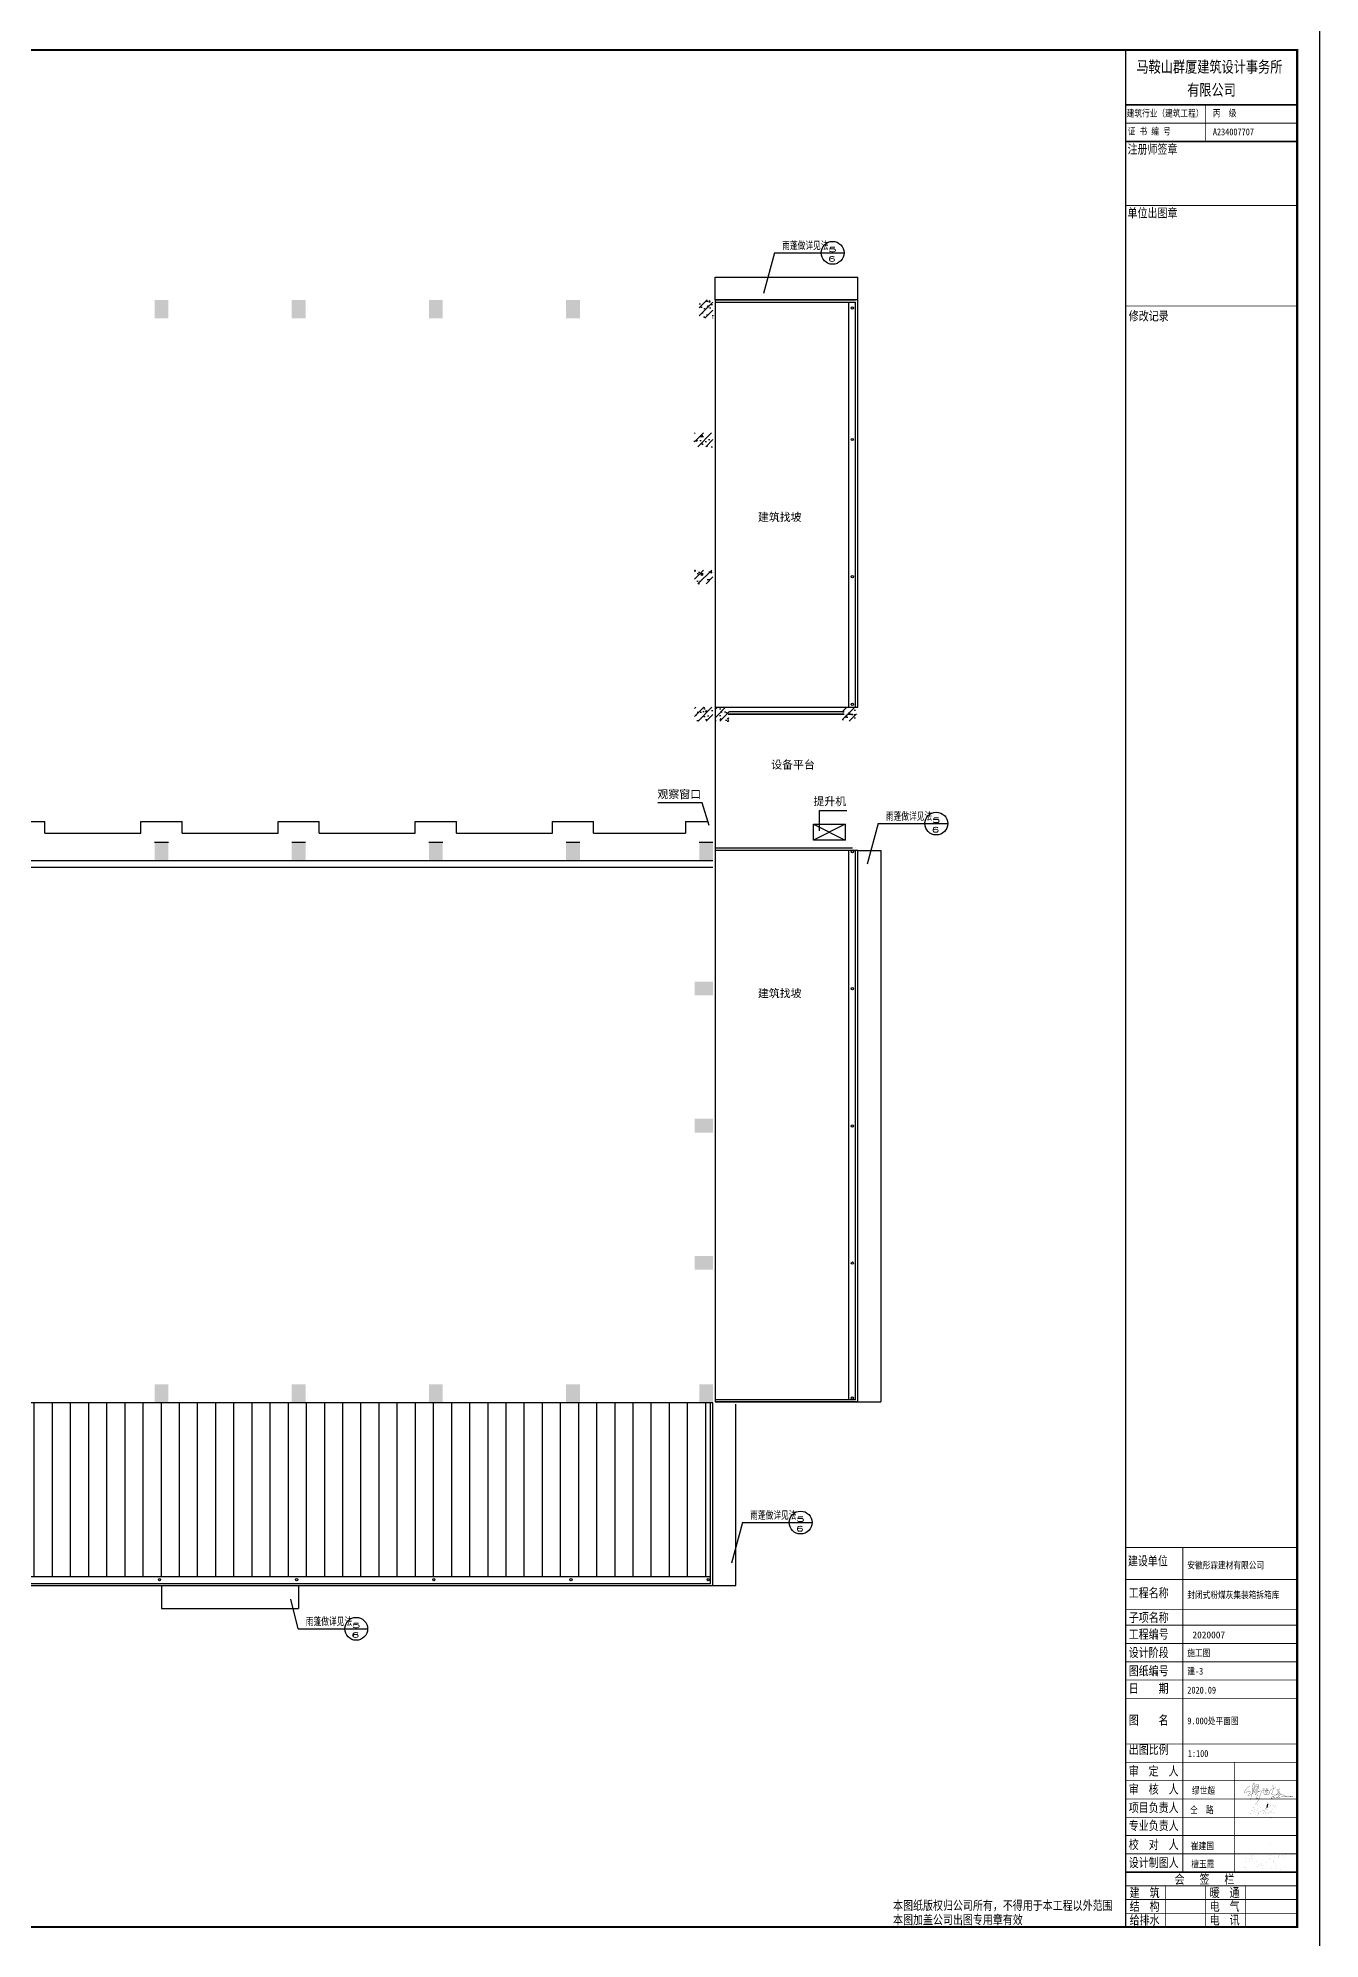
# Model space of a CAD drawing. Extents: x -405456 to 360097, y -329918 to 177160.
# Drawn here: x 121606 to 177679, y -101843 to -18693 of the extents above; entities that cross this region are included whole.
import ezdxf
from ezdxf.enums import TextEntityAlignment as Align

# ---------------------------------------------------------------- set-up
doc = ezdxf.new("R2010")
doc.units = 0
doc.header["$LTSCALE"] = 1000
doc.header["$MEASUREMENT"] = 0
for name, color, linetype in [('AXIS', 3, 'Continuous'), ('PUB_TEXT', 7, 'Continuous'), ('PUB_TITLE', 4, 'Continuous'), ('图签', 120, 'Continuous')]:
    doc.layers.add(name, color=color, linetype=linetype)
doc.styles.add('-宋体', font='', dxfattribs={"width": 0.8})
doc.styles.add('_TCH_LABEL', font='COMPLEX', dxfattribs={"bigfont": 'GBCBIG'})
doc.styles.get("Standard").update_dxf_attribs({"font": 'gbenor.shx', "bigfont": 'gbcbig.shx'})
doc.styles.add('图签', font='', dxfattribs={"width": 0.8})
doc.styles.get('-宋体').set_extended_font_data('SimSun')
doc.styles.get('图签').set_extended_font_data('SimSun')
pattern_1 = [(45, (0, 0), (-176.7767, 176.7767), []), (50, (0, 0), (717.2602, -62.7521), [75, -825]), (355, (0, 0), (-138.7513, 752.192), [60, -660]), (100.4514, (59.8, -5.2), (578.5094, 689.4395), [63.7402, -701.142]), (46.1842, (0, 200), (1067.241, -165.519), [112.5, -1237.5]), (96.6356, (88.9, 186.2), (934.663, 974.118), [95.61, -1051.713]), (351.1842, (0, 200), (934.662, 974.1186), [90, -990]), (21, (100, 150), (596.907, -402.6189), [75, -825]), (326, (100, 150), (243.3153, 725.15), [60, -660]), (71.4514, (149.74, 116.45), (840.2226, 322.5305), [63.7402, -701.142]), (37.5, (0, 0), (12.15986, 332.89385), [0, -652, 0, -670, 0, -662.5]), (7.5, (0, 0), (263.06954, 394.4117), [0, -382, 0, -637, 0, -252.5]), (327.5, (-223, 0), (533.82244, -22.55487), [0, -250, 0, -780, 0, -1035]), (317.5, (-323, 0), (583.1862, 100.105), [0, -325, 0, -518, 0, -735])]

# ---------------------------------------------------------------- blocks, each defined once
blk = doc.blocks.new('0#竖图签')
at = {"layer": '图签'}
blk.add_line((-7500, 0), (0, 0), dxfattribs=at)
blk.add_lwpolyline([(-7500, 82100, 70, 70, 0), (-7500, 0, 40, 40, 0), (0, 0, 40, 40, 0), (0, 82100, 40, 40, 0), (-7500, 82100, 40, 40, 0), (-7500, 75299, 40, 40, 0)], format="xyseb", dxfattribs=at)
for points, const_width in [([(-7500, 79700), (0, 79700)], 70), ([(-4000, 79700), (-4000, 78100)], 35), ([(-7500, 78900), (0, 78900)], 35), ([(-7500, 78100), (0, 78100)], 70), ([(-7500, 75300), (0, 75300)], 35), ([(-7500, 70900), (0, 70900)], 35), ([(-7500, 70900), (0, 70900)], 35), ([(-7500, 16600), (0, 16600)], 35), ([(-5000, 16600), (-5000, 2400)], 35), ([(-7500, 15200), (0, 15200)], 35), ([(-7500, 13896), (0, 13896)], 35), ([(-7500, 13200), (0, 13200)], 35), ([(-7500, 12400), (0, 12400)], 35), ([(-7500, 11600), (0, 11600)], 35), ([(-7500, 10800), (0, 10800)], 35), ([(-7500, 10000), (0, 10000)], 35), ([(-7500, 8000), (0, 8000)], 35), ([(-7500, 7200), (0, 7200)], 35), ([(-2750, 7200), (-2750, 2400)], 35), ([(-7500, 6400), (0, 6400)], 35), ([(-7500, 5600), (0, 5600)], 35), ([(-7500, 4800), (0, 4800)], 35), ([(-7500, 4000), (0, 4000)], 35), ([(-7500, 3200), (0, 3200)], 35), ([(-7500, 2400), (0, 2400)], 70), ([(-7500, 2400), (0, 2400)], 35), ([(-7500, 1800), (0, 1800)], 35), ([(-5750, 0), (-5750, 1800)], 35), ([(-4000, 1800), (-4000, 0)], 35), ([(-2250, 1800), (-2250, 0)], 35), ([(-7500, 1200), (0, 1200)], 35), ([(-7500, 600), (0, 600)], 35), ([(-7500, 0), (0, 0)], 35)]:
    blk.add_lwpolyline(points, dxfattribs=dict(at, const_width=const_width))
at = {"layer": '图签', "style": '图签'}
for s, height, width, p in [('马鞍山群厦建筑设计事务所', 500, 0.78, (-7028, 81116)), ('有限公司', 500, 0.78, (-4808, 80106)), ('建筑行业（建筑工程） ', 300, 0.8, (-7454, 79185)), ('丙  级', 300, 0.8, (-3684, 79190)), ('  证 书 编 号', 300, 0.8, (-7767, 78395)), ('A234007707', 300, 0.8, (-3684, 78369)), ('注册师签章', 400, 0.8, (-7417, 77566)), ('单位出图章', 400, 0.8, (-7417, 74775)), ('修改记录', 400, 0.8, (-7365, 70269)), ('建设单位', 400, 0.8, (-7400, 15815)), ('工程名称', 400, 0.8, (-7365, 14415)), ('子项名称', 400, 0.8, (-7365, 13339)), ('工程编号', 400, 0.8, (-7365, 12607)), ('设计阶段', 400, 0.8, (-7365, 11807)), ('图纸编号', 400, 0.8, (-7365, 11007)), ('日    期', 400, 0.8, (-7365, 10237)), ('图    名', 400, 0.8, (-7365, 8852)), ('出图比例', 400, 0.8, (-7365, 7567)), ('审  定  人', 400, 0.8, (-7365, 6621)), ('审  核  人', 400, 0.8, (-7365, 5831)), ('项目负责人', 400, 0.8, (-7365, 5021)), ('专业负责人', 400, 0.8, (-7365, 4237)), ('校  对  人', 400, 0.8, (-7365, 3409)), ('设计制图人', 400, 0.8, (-7365, 2618)), ('建  筑', 400, 0.8, (-7325, 1305)), ('会   签   栏', 400, 0.8, (-5360, 1889)), ('暖  通', 400, 0.8, (-3825, 1305)), ('本图纸版权归公司所有，不得用于本工程以外范围', 400, 0.8, (-17674, 746)), ('结  构', 400, 0.8, (-7325, 705)), ('电  气', 400, 0.8, (-3825, 705)), ('本图加盖公司出图专用章有效', 400, 0.8, (-17674, 121)), ('给排水', 400, 0.8, (-7325, 105)), ('电  讯', 400, 0.8, (-3825, 105))]:
    blk.add_text(s, height=height, dxfattribs=dict(at, width=width)).set_placement(p)
blk = doc.blocks.new('11')
at = {"const_width": 9.8}
for points in [[(1649906, 20166), (1649863, 20182), (1649762, 20111), (1649691, 20015), (1649648, 19948), (1649677, 19916), (1649778, 19959), (1649899, 19994), (1649921, 19971), (1649921, 19935), (1649880, 19892), (1649825, 19814), (1649813, 19779), (1649825, 19769), (1649897, 19822), (1649970, 19840), (1649970, 19801), (1649932, 19608)], [(1649970, 19840), (1650001, 19863), (1649996, 19905), (1650003, 20128), (1650027, 20241), (1650057, 20332), (1650087, 20344), (1650108, 20295), (1650115, 20216), (1650063, 20127), (1650037, 20041), (1650064, 19970), (1650070, 19917), (1650001, 19863)], [(1650064, 19970), (1650087, 20048), (1650124, 20105), (1650089, 20171)], [(1650067, 19945), (1650133, 20000), (1650177, 19982), (1650240, 20048), (1650276, 20157), (1650277, 20267), (1650238, 20291), (1650169, 20279), (1650126, 20241), (1650115, 20216)], [(1650070, 19917), (1650214, 19959), (1650351, 20004)], [(1650149, 20180), (1650191, 20220), (1650224, 20199), (1650221, 20144), (1650183, 20061), (1650146, 20032), (1650124, 20079), (1650124, 20132), (1650107, 20172)], [(1650170, 20200), (1650115, 20152)], [(1650351, 20004), (1650236, 19938), (1650186, 19900), (1650143, 19854), (1650135, 19840), (1650220, 19836), (1650214, 19762), (1650175, 19707), (1650162, 19681), (1650225, 19685), (1650267, 19651), (1650279, 19611), (1650264, 19565), (1650293, 19638), (1650416, 20004), (1650481, 20010), (1650736, 20020), (1650671, 20018), (1650649, 19885), (1650610, 19892), (1650587, 19965), (1650568, 20039), (1650519, 20104), (1650473, 20114), (1650480, 20045), (1650493, 19942), (1650531, 19853), (1650577, 19828), (1650675, 19831), (1650748, 19879), (1650790, 20010), (1650837, 20063), (1650954, 20120), (1651027, 20136)], [(1650603, 19915), (1650632, 20044), (1650648, 20121), (1650667, 20084), (1650671, 20018)], [(1650886, 20252), (1650927, 20157), (1650914, 20044), (1650877, 19946), (1650852, 19842), (1650867, 19825), (1650982, 19851), (1651052, 19848), (1651046, 19818), (1650978, 19786), (1650863, 19729), (1650835, 19698), (1650828, 19681), (1651093, 19712), (1651455, 19759), (1651637, 19759), (1651819, 19731)], [(1651236, 19859), (1651046, 19818), (1651137, 19931), (1651204, 19877), (1651170, 20003), (1651182, 20089), (1651079, 20053), (1651098, 20000), (1651154, 19960), (1651112, 19900)], [(1651819, 19731), (1651502, 19759), (1651242, 19873), (1651214, 19814), (1651130, 19759), (1651143, 19719)]]:
    blk.add_lwpolyline(points, dxfattribs=at)
blk = doc.blocks.new('9')
blk.add_line((102146, 74831), (101657, 72045))
at = {"const_width": 50}
for points in [[(86440, 64465), (93649, 77517), (93294, 75200), (96276, 72187), (91695, 70506), (90606, 69586), (90911, 68858), (92628, 69656), (94120, 69990), (94859, 69715), (95217, 69015), (94800, 67744), (93324, 65239), (97646, 70339), (98740, 69065), (99858, 71215), (100523, 71343), (100027, 70127), (98825, 67243)], [(98825, 67243), (99886, 68741), (100905, 68770), (100053, 66278)], [(99426, 68685), (98843, 69263)], [(101361, 70467), (101034, 71129), (100523, 71343), (101657, 72045), (104315, 73386), (106829, 74015), (108213, 74223), (108905, 73843), (108576, 72858), (107435, 71285), (105404, 69836), (103618, 68400), (102552, 67530), (102552, 66987), (103077, 67023), (104392, 67592), (105627, 68009), (107264, 68313), (108008, 67891), (108162, 67268), (107370, 65715), (105147, 63439), (103745, 62393)], [(100905, 68770), (101361, 70467), (102138, 70843), (103960, 72419), (104315, 73386), (104585, 74207), (104732, 75333), (104487, 75859), (103457, 75823), (102244, 75565), (102146, 74831), (102775, 78245)]]:
    blk.add_lwpolyline(points, dxfattribs=at)
blk = doc.blocks.new('ccjjgg')
at = {"const_width": 100}
for points in [[(1391860, 954457), (1401799, 984946), (1415207, 999023), (1442703, 986308), (1449066, 964738), (1453291, 918290), (1442668, 874201), (1440371, 826603), (1412458, 850089), (1379404, 891190), (1331658, 882383), (1282444, 847887), (1247185, 805319), (1237636, 766420), (1258938, 757613), (1350022, 780365), (1401440, 803117), (1437517, 829005), (1502807, 836144), (1607847, 872842), (1624442, 878639), (1502807, 836144), (1401440, 803117), (1438510, 771123), (1373339, 717131), (1330235, 672305), (1305494, 640992), (1194160, 619567), (1112515, 602263), (888230, 470430), (1100508, 595206), (1198176, 598260), (1248919, 553678), (1288189, 490215), (1272639, 206660), (1288189, 490215), (1305494, 640992), (1462386, 675870), (1500086, 704447), (1438510, 771123), (1500086, 704447), (1691376, 723059), (1500086, 704447), (1497846, 631437), (1489776, 517347), (1475000, 476747), (1579356, 525652), (1633843, 516425), (1475000, 334644), (1633843, 516425), (1722897, 659913), (1763098, 720574), (1814784, 753364), (1908312, 777956), (1896005, 804188), (1870572, 824681), (1843499, 805827), (1831192, 748445), (1838576, 681226), (1864009, 660733), (1931283, 658274), (1909953, 721394), (1908312, 777956), (1908312, 777956), (1937026, 799269), (1972304, 796810), (1985431, 764840), (1968202, 715656), (1955076, 687784), (1931283, 658274), (1900108, 638600), (1853344, 612368), (1857446, 590235), (1879597, 545969), (1914055, 481209), (1917336, 546789), (1931283, 598432), (1914875, 629583), (1853344, 612368), (1879597, 545969), (1839632, 522985), (1769851, 517799), (1746206, 520680), (1878586, 465533), (1951323, 423798), (2003317, 549233), (2039576, 650157), (2045403, 670859), (2087489, 608105), (2096828, 504643), (2093582, 406305), (2092775, 381865), (2198590, 416426), (2282904, 425106), (2270640, 439913), (2248157, 466973), (2203519, 468429), (2205457, 506500), (2176396, 540699), (2180916, 588449), (2221602, 616841), (2255183, 609097), (2246142, 534247), (2179598, 536931), (2155608, 675594), (2190703, 722892), (2241049, 720710), (2251131, 700965), (2257181, 669535), (2255183, 609097), (2246142, 534247), (2203519, 468429), (2269320, 484334), (2356371, 507224), (2373781, 512717), (2323383, 583216), (2302128, 776576), (2313525, 826192), (2350971, 836766), (2378648, 821312), (2417722, 793657), (2438502, 683767), (2470906, 577952), (2468386, 413822), (2459139, 379944), (2394410, 409716)], [(2374888, 609904), (2391327, 579106), (2374888, 609904)]]:
    blk.add_lwpolyline(points, dxfattribs=at)
blk = doc.blocks.new('ee')
at = {"const_width": 0.875}
for points in [[(133402, -8296), (133607, -8267), (133798, -8191), (133916, -8138), (134030, -8114), (133922, -8137), (133881, -7954), (133930, -8228), (133892, -8317), (133835, -8452), (133857, -8457), (133911, -8395), (133927, -8274), (133960, -8249), (133993, -8133)], [(133927, -8274), (133941, -8581)], [(134102, -7813), (134161, -7903), (134024, -8000), (134042, -8025), (134067, -8051), (134049, -8124), (134074, -8284)], [(134161, -7903), (134134, -7956), (134269, -7923), (134300, -7935), (134249, -7981), (134170, -8020), (134095, -8037), (134073, -8058)], [(134074, -8284), (134080, -8144), (134137, -8110), (134173, -8080), (134231, -8064), (134273, -8064), (134333, -8071), (134372, -8111), (134381, -8145), (134358, -8183), (134334, -8230), (134285, -8265), (134235, -8279), (134200, -8287), (134178, -8383), (134191, -8409), (134200, -8443), (134125, -8511), (134343, -8493), (134394, -8480), (134399, -8410), (134421, -8314), (134457, -8228), (134500, -8156), (134599, -8121), (134666, -8106), (134705, -8106), (134705, -8126), (134705, -8172), (134686, -8219), (134640, -8243), (134589, -8262), (134560, -8290), (134540, -8319), (134519, -8346), (134519, -8372), (134537, -8362), (134571, -8341), (134599, -8322), (134612, -8295), (134626, -8276), (134640, -8257), (134677, -8241), (134687, -8241), (134686, -8268), (134657, -8321), (134613, -8400), (134577, -8466), (134572, -8498), (134640, -8459), (134731, -8372), (134772, -8290), (134786, -8262), (134762, -8250), (134796, -8234), (134832, -8155), (134852, -8125), (134935, -8093), (134942, -8010), (134961, -8171), (135023, -8196), (135019, -8242), (134983, -8251), (134935, -8257), (134962, -8286), (134966, -8332), (134943, -8340), (134914, -8340), (134897, -8329), (134895, -8388), (134909, -8453), (134919, -8541), (134941, -8574), (134950, -8541), (134953, -8491), (134958, -8454), (134990, -8391), (135012, -8384), (135011, -8437), (135006, -8466), (135017, -8476), (135024, -8444), (135030, -8425), (135038, -8399), (135040, -8294), (135052, -8258), (135058, -8209), (135071, -8185), (135103, -8182), (135116, -8209), (135110, -8265), (135111, -8310), (135144, -8343), (135233, -8328), (135286, -8354), (135318, -8378), (135313, -8415), (135296, -8447), (135249, -8474), (135205, -8488), (135144, -8492), (135114, -8478), (135091, -8444), (135082, -8420), (135135, -8423), (135176, -8429), (135223, -8442), (135273, -8451), (135325, -8464), (135358, -8473), (135383, -8486), (135401, -8513)], [(135081, -8013), (135030, -7971), (134989, -7943), (134931, -7932), (134880, -7902), (134881, -7880), (134931, -7868), (134967, -7875), (134982, -7884), (135001, -7912), (135034, -7955), (135117, -7969), (135164, -7975), (135193, -7977), (135342, -7923), (135626, -7860), (135759, -7841), (135864, -7830), (135935, -7848), (135951, -7881), (135933, -7921), (135817, -7966), (135732, -7989), (135645, -8002), (135407, -8020), (135340, -8009), (135266, -8000), (135187, -7979)], [(135052, -8183), (135079, -8067), (135081, -8013), (135018, -8033), (134969, -8017), (134943, -7988), (134942, -8010)], [(135184, -7976), (135081, -8013)]]:
    blk.add_lwpolyline(points, dxfattribs=at)

msp = doc.modelspace()

# ---------------------------------------------------------------- hatches: boundary and pattern name
h = msp.add_hatch()
h.set_pattern_fill('钢筋混凝土', color=256, scale=100, style=0)
h.set_pattern_definition(pattern_1)
h.paths.add_polyline_path([(127305.6, -30147.9), (126705.6, -30147.9), (126705.6, -30947.9), (127305.6, -30947.9)])
h.paths.add_polyline_path([(133305.6, -30147.9), (132705.6, -30147.9), (132705.6, -30947.9), (133305.6, -30947.9)])
h.paths.add_polyline_path([(138705.6, -30947.9), (139305.6, -30947.9), (139305.6, -30147.9), (138705.6, -30147.9)])
h.paths.add_polyline_path([(145305.6, -30147.9), (144705.6, -30147.9), (144705.6, -30947.9), (145305.6, -30947.9)])
h = msp.add_hatch()
h.set_pattern_fill('钢筋混凝土', color=256, scale=100, style=0)
h.set_pattern_definition(pattern_1)
h.paths.add_polyline_path([(151125.6, -30147.9), (150525.6, -30147.9), (150525.6, -30947.9), (151125.6, -30947.9)])
h.paths.add_polyline_path([(151125.6, -35967.9), (150325.6, -35967.9), (150325.6, -36567.9), (151125.6, -36567.9)])
h = msp.add_hatch()
h.set_pattern_fill('钢筋混凝土', color=256, scale=100, style=0)
h.set_pattern_definition(pattern_1)
h.paths.add_polyline_path([(151125.6, -42567.9), (151125.6, -41967.9), (150325.6, -41967.9), (150325.6, -42567.9)])
h.paths.add_polyline_path([(151125.6, -48567.9), (151125.6, -47967.9), (150325.6, -47967.9), (150325.6, -48567.9)])
h = msp.add_hatch()
h.set_pattern_fill('钢筋混凝土', color=256, scale=100, style=0)
h.set_pattern_definition([(45, (-65, -84100), (-176.7767, 176.7767), []), (50, (-65, -84100), (717.2602, -62.7521), [75, -825]), (355, (-65, -84100), (-138.7513, 752.192), [60, -660]), (100.4514, (-5.2, -84105.2), (578.5094, 689.4395), [63.7402, -701.142]), (46.1842, (-65, -83900), (1067.241, -165.519), [112.5, -1237.5]), (96.6356, (23.9, -83913.8), (934.663, 974.118), [95.61, -1051.713]), (351.1842, (-65, -83900), (934.662, 974.1186), [90, -990]), (21, (35, -83950), (596.907, -402.6189), [75, -825]), (326, (35, -83950), (243.3153, 725.15), [60, -660]), (71.4514, (84.74, -83983.55), (840.2226, 322.5305), [63.7402, -701.142]), (37.5, (-65, -84100), (12.15986, 332.89385), [0, -652, 0, -670, 0, -662.5]), (7.5, (-65, -84100), (263.0695, 394.4117), [0, -382, 0, -637, 0, -252.5]), (327.5, (-288, -84100), (533.82244, -22.55487), [0, -250, 0, -780, 0, -1035]), (317.5, (-388, -84100), (583.1862, 100.105), [0, -325, 0, -518, 0, -735])])
h.paths.add_polyline_path([(151825.6, -47967.9), (151225.6, -47967.9), (151225.6, -48567.9), (151825.6, -48567.9)])
h.paths.add_polyline_path([(156800.6, -47967.9), (156800.6, -48567.9), (157400.6, -48567.9), (157400.6, -47967.9)])
h = msp.add_hatch()
h.set_pattern_fill('钢筋混凝土', color=256, scale=100, style=0)
h.set_pattern_definition(pattern_1)
h.paths.add_polyline_path([(127305.6, -53867.9), (126705.6, -53867.9), (126705.6, -54667.9), (127305.6, -54667.9)])
h.paths.add_polyline_path([(132705.6, -54667.9), (133305.6, -54667.9), (133305.6, -53867.9), (132705.6, -53867.9)])
h.paths.add_polyline_path([(139305.6, -53867.9), (138705.6, -53867.9), (138705.6, -54667.9), (139305.6, -54667.9)])
h.paths.add_polyline_path([(145305.6, -54667.9), (145305.6, -53867.9), (144705.6, -53867.9), (144705.6, -54667.9)])
h.paths.add_polyline_path([(151125.6, -54667.9), (151125.6, -53867.9), (150525.6, -53867.9), (150525.6, -54667.9)])
h.paths.add_polyline_path([(151125.6, -60567.9), (151125.6, -59967.9), (150325.6, -59967.9), (150325.6, -60567.9)])
h = msp.add_hatch()
h.set_pattern_fill('钢筋混凝土', color=256, scale=100, style=0)
h.set_pattern_definition(pattern_1)
h.paths.add_polyline_path([(151125.6, -65967.9), (150325.6, -65967.9), (150325.6, -66567.9), (151125.6, -66567.9)])
h.paths.add_polyline_path([(151125.6, -71967.9), (150325.6, -71967.9), (150325.6, -72567.9), (151125.6, -72567.9)])
h.paths.add_polyline_path([(151125.6, -77587.9), (150525.6, -77587.9), (150525.6, -78387.9), (151125.6, -78387.9)])
h.paths.add_polyline_path([(145305.6, -77587.9), (144705.6, -77587.9), (144705.6, -78387.9), (145305.6, -78387.9)])
h.paths.add_polyline_path([(139305.6, -77587.9), (138705.6, -77587.9), (138705.6, -78387.9), (139305.6, -78387.9)])
h.paths.add_polyline_path([(133305.6, -77587.9), (132705.6, -77587.9), (132705.6, -78387.9), (133305.6, -78387.9)])
h.paths.add_polyline_path([(127305.6, -77587.9), (126705.6, -77587.9), (126705.6, -78387.9), (127305.6, -78387.9)])
h = msp.add_hatch()
h.set_pattern_fill('ANSI31', color=256, scale=500, angle=45, style=0)
h.set_pattern_definition([(90, (0, 0), (-793.75, 2e-13), [])])
h.paths.add_polyline_path([(42985.6, -78387.9), (42985.6, -85987.9), (151025.6, -85987.9), (151025.6, -78387.9)])

# ---------------------------------------------------------------- linework, layer by layer
for p, q in [((151225.6, -30147.9), (151225.6, -29147.9)), ((151225.6, -29147.9), (157465.6, -29147.9)), ((157465.6, -30147.9), (157465.6, -29147.9)), ((151225.6, -30147.9), (151225.6, -78352.9)), ((151225.6, -30147.9), (157365.6, -30147.9)), ((151225.6, -30147.9), (151225.6, -47967.9)), ((157465.6, -30147.9), (151225.6, -30147.9)), ((151225.6, -30247.9), (157365.6, -30247.9)), ((157065.6, -47967.9), (157065.6, -30247.9)), ((157365.6, -47967.9), (157365.6, -30247.9)), ((157465.6, -47967.9), (157465.6, -30147.9)), ((151225.6, -47967.9), (157465.6, -47967.9)), ((156865.6, -48167.9), (151825.6, -48167.9)), ((156865.6, -48267.9), (151825.6, -48267.9)), ((151825.6, -48267.9), (156865.6, -48267.9)), ((157100.9, -48267.9), (157225.6, -48267.9)), ((157465.6, -48267.9), (157465.6, -48267.9)), ((150661.2, -52143.1), (148717, -52143.1)), ((150965.6, -53134.8), (150661.2, -52143.1)), ((120105.6, -52967.9), (121905.6, -52967.9)), ((121905.6, -53467.9), (121905.6, -52967.9)), ((126105.6, -53467.9), (126105.6, -52967.9)), ((126105.6, -52967.9), (127905.6, -52967.9)), ((127905.6, -53467.9), (127905.6, -52967.9)), ((132105.6, -53467.9), (132105.6, -52967.9)), ((132105.6, -52967.9), (133905.6, -52967.9)), ((133905.6, -53467.9), (133905.6, -52967.9)), ((138105.6, -52967.9), (139905.6, -52967.9)), ((138105.6, -53467.9), (138105.6, -52967.9)), ((139905.6, -53467.9), (139905.6, -52967.9)), ((144105.6, -53467.9), (144105.6, -52967.9)), ((144105.6, -52967.9), (145905.6, -52967.9)), ((145905.6, -53467.9), (145905.6, -52967.9)), ((149925.6, -52967.9), (150885.6, -52967.9)), ((149925.6, -52967.9), (149925.6, -53467.9)), ((155521.5, -53079.1), (156907.7, -53774.8)), ((156907.7, -53079.1), (155521.5, -53774.8)), ((155781.8, -53377.5), (155781.8, -52488.1)), ((155781.8, -52488.1), (156984.5, -52488.1)), ((121905.6, -53467.9), (126105.6, -53467.9)), ((126705.6, -53867.9), (127305.6, -53867.9)), ((127905.6, -53467.9), (132105.6, -53467.9)), ((132705.6, -53867.9), (133305.6, -53867.9)), ((133905.6, -53467.9), (138105.6, -53467.9)), ((138705.6, -53867.9), (139305.6, -53867.9)), ((139905.6, -53467.9), (144105.6, -53467.9)), ((144705.6, -53867.9), (145305.6, -53867.9)), ((145905.6, -53467.9), (149925.6, -53467.9)), ((150525.6, -53867.9), (151125.6, -53867.9)), ((42885.6, -54667.9), (151125.6, -54667.9)), ((157225.6, -54132.9), (151225.6, -54132.9)), ((151225.6, -54232.9), (151225.6, -78352.9)), ((157465.6, -54232.9), (151225.6, -54232.9)), ((156265.6, -54232.9), (151225.6, -54232.9)), ((157065.6, -78252.9), (157065.6, -54232.9)), ((157345.6, -54117.9), (157345.6, -54117.9)), ((157365.6, -78252.9), (157365.6, -54232.9)), ((157465.6, -78352.9), (157465.6, -54232.9)), ((157465.6, -54232.9), (158465.6, -54232.9)), ((158465.6, -54232.9), (158465.6, -78352.9)), ((42885.6, -54967.9), (151125.6, -54967.9)), ((151025.6, -86287.9), (151025.6, -78387.9)), ((157365.6, -78252.9), (151225.6, -78252.9)), ((157445.6, -78352.9), (151225.6, -78352.9)), ((151225.6, -78352.9), (157465.6, -78352.9)), ((152125.6, -86387.9), (152125.6, -78452.9)), ((157465.6, -78352.9), (158465.6, -78352.9)), ((42985.6, -85987.9), (151025.6, -85987.9)), ((42985.6, -86287.9), (151025.6, -86287.9)), ((127005.6, -86387.9), (127005.6, -87387.9)), ((133005.6, -86387.9), (133005.6, -87387.9)), ((151125.6, -86387.9), (152125.6, -86387.9)), ((151125.6, -86387.9), (152090.6, -86387.9)), ((127005.6, -87387.9), (133005.6, -87387.9))]:
    msp.add_line(p, q)
for points in [[(155521.5, -53079.1), (156907.7, -53079.1), (156907.7, -53774.8), (155521.5, -53774.8)], [(151125.6, -78387.9), (42885.6, -78387.9), (42885.6, -86387.9), (151125.6, -86387.9)]]:
    msp.add_lwpolyline(points, close=True)
for centre in [(157229.3, -30505.9), (157229.3, -36254.7), (157228.5, -42254.7), (157228.5, -47842.2), (157228.5, -54281), (157228.5, -60281), (157228.5, -66281), (157228.5, -72281), (157228.5, -78183), (126918.6, -86122.3), (132918.6, -86122.3), (138918.6, -86122.3), (144918.6, -86122.3), (150918.6, -86122.3)]:
    msp.add_circle(centre, 50)
at = {"layer": 'AXIS'}
for p, q in [((153825.5, -28089.7), (153341.2, -29868.9)), ((153825.5, -28089.7), (156860.1, -28089.7)), ((158360.4, -53053.5), (157876.2, -54832.7)), ((158360.4, -53053.5), (161395.1, -53053.5)), ((152425.7, -83627), (151941.4, -85406.2)), ((152425.7, -83627), (155460.3, -83627)), ((132988.7, -88275.5), (132658.3, -86982.7)), ((132988.7, -88275.5), (136023.4, -88275.5))]:
    msp.add_line(p, q, dxfattribs=at)
for centre in [(156360.1, -28089.7), (160895.1, -53053.5), (154960.3, -83627), (135523.4, -88275.5)]:
    msp.add_circle(centre, 500, dxfattribs=at)
at = {"layer": 'PUB_TITLE'}
msp.add_lwpolyline([(28978.8, -102317.9), (177678.8, -102317.9), (177678.8, -18217.9), (28978.8, -18217.9)], close=True, dxfattribs=at)
at = {"layer": 'PUB_TITLE', "const_width": 100}
msp.add_lwpolyline([(31478.8, -101317.9), (176678.8, -101317.9), (176678.8, -19217.9), (31478.8, -19217.9)], close=True, dxfattribs=at)

# ---------------------------------------------------------------- block references
for name, p in [('0#竖图签', (176678.8, -101317.9)), ('11', (-1475288.6, -115365.5)), ('ee', (40541.8, -90284.8))]:
    msp.add_blockref(name, p)
for name, p, xscale, yscale, zscale in [('9', (170017, -99879.3), 0.05249999999068677, 0.05249999999068677, 0.05249999999999999), ('ccjjgg', (173194.3, -98426.1), 0.0009999999892897904, 0.0009999999892897904, 0.001)]:
    msp.add_blockref(name, p, dxfattribs=dict(xscale=xscale, yscale=yscale, zscale=zscale))

# ---------------------------------------------------------------- texts
for s, insert, char_height, width, attachment_point in [('{\\fNSimSun|b0|i0|c134|p49;建筑找坡}', (153093.4, -39475.1), 350, 6422.785, 1), ('{\\fNSimSun|b0|i0|c134|p49;设备平台}', (153674.3, -50301.5), 350, 6422.785, 1), ('{\\fNSimSun|b0|i0|c134|p49;观察窗口}', (148698.8, -51596.7), 350, 6422.785, 1), ('{\\fNSimSun|b0|i0|c134|p49;提升机}', (155520.9, -51905.3), 350, 6422.785, 1), ('{\\fNSimSun|b0|i0|c134|p49;建筑找坡}', (153093.4, -60303), 350, 6422.785, 1), ('{\\fNSimSun|b0|i0|c134|p49;\\W0.8;\\C7;安徽彤霖建材有限公司}', (171875.4, -85676.3), 300, 7365.582, 7), ('{\\fNSimSun|b0|i0|c134|p49;\\W0.8;\\C7;\\P\\C256;封闭式粉煤灰集装箱拆箱库}', (171875.4, -86976.3), 300, 7365.582, 7), ('{\\fNSimSun|b0|i0|c134|p49;2020007}', (172101, -88699.2), 300, 7365.582, 7), ('{\\fNSimSun|b0|i0|c134|p49;\\W0.8;\\C7;\\P\\C256;施工图}', (171875.4, -89514.2), 300, 7365.582, 7), ('{\\fNSimSun|b0|i0|c134|p49;\\W0.8;\\C7;\\P\\C256;建-3}', (171875.4, -90312.7), 300, 7365.582, 7), ('{\\fNSimSun|b0|i0|c134|p49;\\W0.8;\\C7;\\P\\C256;2020.09}', (171875.4, -91112.7), 300, 7365.582, 7), ('{\\fNSimSun|b0|i0|c134|p49;\\W0.8;\\C7;\\P\\C256;9.000处平面图}', (171875.4, -92485.7), 300, 7365.582, 7), ('{\\fNSimSun|b0|i0|c134|p49;\\W0.8;\\C7;\\P\\C256;1:100}', (171898, -93882.6), 300, 7365.582, 7)]:
    msp.add_mtext(s, dxfattribs=dict(insert=insert, char_height=char_height, width=width, attachment_point=attachment_point))
at = {"char_height": 300, "width": 4386.068, "attachment_point": 1, "style": '-宋体'}
for s, insert in [('缪世超', (172080.5, -95194.7)), ('仝  路', (171997.2, -96038)), ('{\\fNSimSun|b0|i0|c134|p49;崔建国}', (172033, -97624.4)), ('檀玉霞', (172051.4, -98414.4))]:
    msp.add_mtext(s, dxfattribs=dict(at, insert=insert))
at = {"layer": 'PUB_TEXT', "style": '_TCH_LABEL'}
for p in [(154155.3, -27966.1), (158690.2, -52929.8), (152755.4, -83503.4), (133318.5, -88151.8)]:
    msp.add_text('雨蓬做详见法', height=337.59, dxfattribs=at).set_placement(p)
for s, height, width, p, p2 in [('6', 219.7, 2.428571, (156147.8, -28470.7), (156503.4, -28470.7)), ('5', 210.6, 2.714286, (156169.6, -28047.5), (156550.7, -28047.5)), ('6', 219.7, 2.428571, (160682.7, -53434.4), (161038.3, -53434.4)), ('5', 210.6, 2.714286, (160704.5, -53011.3), (161085.6, -53011.3)), ('6', 219.7, 2.428571, (154748, -84008), (155103.6, -84008)), ('5', 210.6, 2.714286, (154769.8, -83584.9), (155150.9, -83584.9)), ('5', 210.6, 2.714286, (135332.8, -88233.3), (135714, -88233.3)), ('6', 219.7, 2.428571, (135311, -88656.4), (135666.7, -88656.4))]:
    msp.add_text(s, height=height, dxfattribs=dict(at, width=width)).set_placement(p, p2, align=Align.FIT)

doc.saveas('drawing.dxf')
